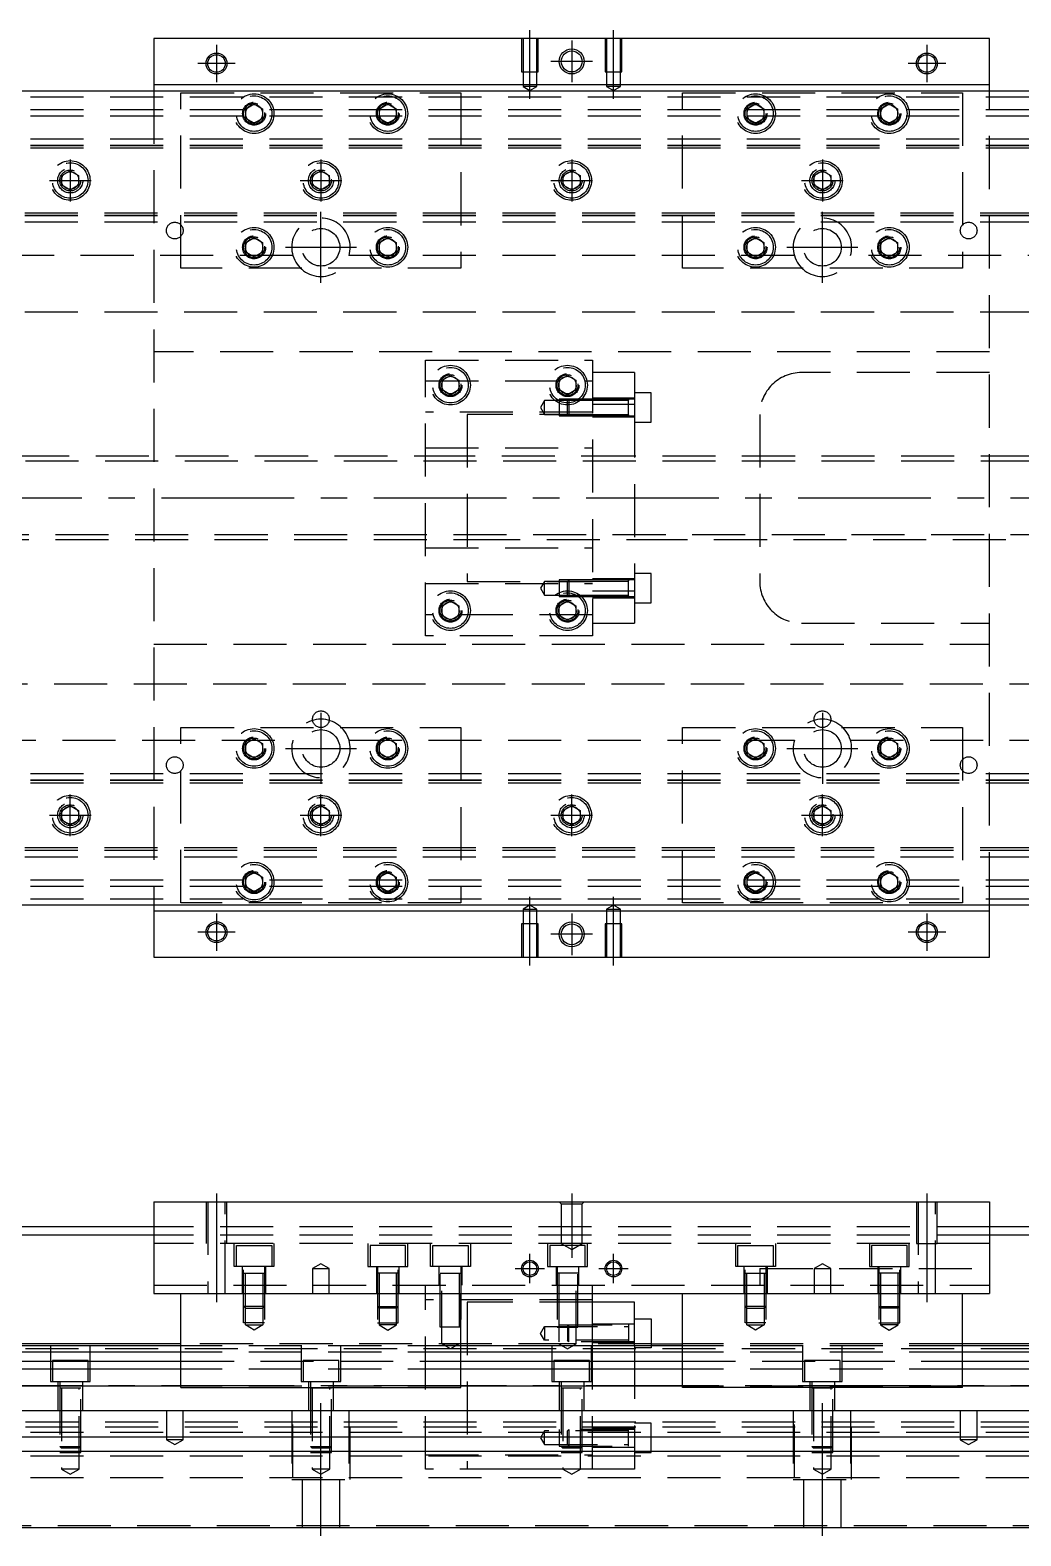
# Model space of a CAD drawing. Extents: x -36 to 861, y -312 to 84.
# Drawn here: x 186.5 to 423.6, y -276.2 to 84.3 of the extents above; entities that cross this region are included whole.
import ezdxf

# ---------------------------------------------------------------- set-up
doc = ezdxf.new("R2010")
doc.units = 0
doc.linetypes.add('CENTER', pattern=[50.8, 31.75, -6.35, 6.35, -6.35])
doc.linetypes.add('DASHED', pattern=[19.05, 12.7, -6.35])
doc.layers.get('0').update_dxf_attribs({"linetype": 'CONTINUOUS'})
doc.layers.add('CENTER', color=1, linetype='CENTER')

msp = doc.modelspace()

# ---------------------------------------------------------------- linework, layer by layer
at = {"color": 7, "linetype": 'CONTINUOUS'}
for p, q in [((416.09, 82.31), (216.09, 82.31)), ((216.09, 82.31), (216.09, 71.31)), ((416.09, 71.31), (416.09, 82.31)), ((-17.91, 69.81), (650.09, 69.81)), ((216.09, 71.31), (416.09, 71.31)), ((216.09, 71.31), (216.09, 69.81)), ((416.09, 69.81), (416.09, 71.31)), ((650.09, -125.19), (-17.91, -125.19)), ((216.09, -125.19), (216.09, -126.69)), ((416.09, -126.69), (416.09, -125.19)), ((416.09, -126.69), (216.09, -126.69)), ((216.09, -126.69), (216.09, -137.69)), ((416.09, -137.69), (416.09, -126.69)), ((216.09, -137.69), (416.09, -137.69)), ((216.09, -196.24), (216.09, -218.24)), ((216.09, -196.24), (416.09, -196.24)), ((416.09, -196.24), (416.09, -218.24)), ((216.09, -202.24), (-17.91, -202.24)), ((216.09, -204.24), (-9.91, -204.24)), ((650.09, -202.24), (416.09, -202.24)), ((642.09, -204.24), (416.09, -204.24)), ((216.09, -218.24), (416.09, -218.24)), ((222.59, -240.74), (222.59, -218.24)), ((289.59, -240.74), (289.59, -218.24)), ((321.09, -230.74), (321.09, -218.24)), ((342.59, -240.74), (342.59, -218.24)), ((409.59, -240.74), (409.59, -218.24)), ((331.09, -220.24), (321.09, -220.24)), ((321.09, -230.74), (321.09, -220.24)), ((331.09, -230.74), (331.09, -220.24)), ((331.09, -224.24), (335.09, -224.24)), ((335.09, -224.24), (335.09, -230.74)), ((222.59, -230.74), (-3.91, -230.74)), ((222.59, -230.24), (24.09, -230.24)), ((342.59, -230.74), (289.59, -230.74)), ((335.09, -230.24), (342.59, -230.24)), ((579.09, -230.24), (409.59, -230.24)), ((636.09, -230.74), (409.59, -230.74)), ((222.59, -232.28), (-3.91, -232.28)), ((342.59, -232.28), (289.59, -232.28)), ((636.09, -232.28), (409.59, -232.28)), ((-3.91, -234.4), (222.59, -234.4)), ((222.59, -236.31), (-3.91, -236.31)), ((289.59, -234.4), (342.59, -234.4)), ((342.59, -236.31), (289.59, -236.31)), ((409.59, -234.4), (636.09, -234.4)), ((636.09, -236.31), (409.59, -236.31)), ((222.59, -240.42), (-3.91, -240.42)), ((222.59, -240.74), (289.59, -240.74)), ((342.59, -240.42), (289.59, -240.42)), ((409.59, -240.74), (342.59, -240.74)), ((636.09, -240.42), (409.59, -240.42)), ((-3.91, -246.24), (636.09, -246.24)), ((-3.91, -252.54), (636.09, -252.54)), ((-3.91, -255.94), (636.09, -255.94)), ((-3.91, -274.24), (636.09, -274.24))]:
    msp.add_line(p, q, dxfattribs=at)
at = {"color": 3, "linetype": 'DASHED'}
for p, q in [((304.09, 82.31), (304.09, 74.31)), ((304.44, 82.31), (304.44, 74.31)), ((307.74, 74.31), (307.74, 82.31)), ((308.09, 74.31), (308.09, 82.31)), ((324.09, 82.31), (324.09, 74.31)), ((324.44, 82.31), (324.44, 74.31)), ((327.74, 74.31), (327.74, 82.31)), ((328.09, 74.31), (328.09, 82.31)), ((304.09, 74.31), (308.09, 74.31)), ((304.44, 74.31), (304.44, 70.81)), ((307.74, 70.81), (307.74, 74.31)), ((324.09, 74.31), (328.09, 74.31)), ((324.44, 74.31), (324.44, 70.81)), ((327.74, 70.81), (327.74, 74.31)), ((216.09, 69.81), (216.09, -125.19)), ((222.59, 69.31), (289.59, 69.31)), ((222.59, 27.31), (222.59, 69.31)), ((289.59, 69.31), (289.59, 27.31)), ((307.74, 70.81), (304.44, 70.81)), ((304.44, 70.81), (306.09, 69.86)), ((306.09, 69.86), (307.74, 70.81)), ((327.74, 70.81), (324.44, 70.81)), ((324.44, 70.81), (326.09, 69.86)), ((326.09, 69.86), (327.74, 70.81)), ((342.59, 69.31), (409.59, 69.31)), ((342.59, 27.31), (342.59, 69.31)), ((409.59, 69.31), (409.59, 27.31)), ((416.09, -125.19), (416.09, 69.81)), ((-3.91, 68.31), (636.09, 68.31)), ((-3.91, 65.31), (636.09, 65.31)), ((238.09, 65.46), (240.09, 66.62)), ((238.09, 63.16), (238.09, 65.46)), ((240.09, 66.62), (242.09, 65.46)), ((242.09, 65.46), (242.09, 63.16)), ((270.09, 65.46), (272.09, 66.62)), ((270.09, 63.16), (270.09, 65.46)), ((272.09, 66.62), (274.09, 65.46)), ((274.09, 65.46), (274.09, 63.16)), ((358.09, 65.46), (360.09, 66.62)), ((358.09, 63.16), (358.09, 65.46)), ((360.09, 66.62), (362.09, 65.46)), ((362.09, 65.46), (362.09, 63.16)), ((390.09, 65.46), (392.09, 66.62)), ((390.09, 63.16), (390.09, 65.46)), ((392.09, 66.62), (394.09, 65.46)), ((394.09, 65.46), (394.09, 63.16)), ((-3.91, 63.81), (636.09, 63.81)), ((240.09, 62), (238.09, 63.16)), ((242.09, 63.16), (240.09, 62)), ((242.57, 64.6), (242.59, 64.31)), ((272.09, 62), (270.09, 63.16)), ((274.09, 63.16), (272.09, 62)), ((274.57, 64.6), (274.59, 64.31)), ((357.59, 64.31), (357.6, 64.61)), ((360.09, 62), (358.09, 63.16)), ((362.09, 63.16), (360.09, 62)), ((389.59, 64.31), (389.6, 64.56)), ((392.09, 62), (390.09, 63.16)), ((394.09, 63.16), (392.09, 62)), ((-3.91, 58.31), (636.09, 58.31)), ((-3.91, 56.77), (636.09, 56.77)), ((-3.91, 56.71), (636.09, 56.71)), ((-3.91, 56.11), (636.09, 56.11)), ((194.09, 49.46), (196.09, 50.62)), ((196.09, 50.62), (198.09, 49.46)), ((254.09, 49.46), (256.09, 50.62)), ((256.09, 50.62), (258.09, 49.46)), ((314.09, 49.46), (316.09, 50.62)), ((316.09, 50.62), (318.09, 49.46)), ((374.09, 49.46), (376.09, 50.62)), ((376.09, 50.62), (378.09, 49.46)), ((193.59, 48.31), (193.62, 48.72)), ((194.09, 47.16), (194.09, 49.46)), ((196.09, 46), (194.09, 47.16)), ((198.09, 47.16), (196.09, 46)), ((198.09, 49.46), (198.09, 47.16)), ((254.09, 47.16), (254.09, 49.46)), ((256.09, 46), (254.09, 47.16)), ((258.09, 47.16), (256.09, 46)), ((258.09, 49.46), (258.09, 47.16)), ((258.57, 48.6), (258.59, 48.31)), ((313.59, 48.31), (313.62, 48.72)), ((314.09, 47.16), (314.09, 49.46)), ((316.09, 46), (314.09, 47.16)), ((318.09, 47.16), (316.09, 46)), ((318.09, 49.46), (318.09, 47.16)), ((373.59, 48.31), (373.62, 48.72)), ((374.09, 47.16), (374.09, 49.46)), ((376.09, 46), (374.09, 47.16)), ((378.09, 47.16), (376.09, 46)), ((378.09, 49.46), (378.09, 47.16)), ((636.09, 40.51), (-3.91, 40.51)), ((636.09, 39.91), (-3.91, 39.91)), ((636.09, 39.85), (-3.91, 39.85)), ((636.09, 38.31), (-3.91, 38.31)), ((238.09, 33.46), (240.09, 34.62)), ((238.09, 31.16), (238.09, 33.46)), ((240.09, 34.62), (242.09, 33.46)), ((242.09, 33.46), (242.09, 31.16)), ((242.57, 32.6), (242.59, 32.31)), ((270.09, 33.46), (272.09, 34.62)), ((270.09, 31.16), (270.09, 33.46)), ((272.09, 34.62), (274.09, 33.46)), ((274.09, 33.46), (274.09, 31.16)), ((274.57, 32.6), (274.59, 32.31)), ((358.09, 33.46), (360.09, 34.62)), ((358.09, 31.16), (358.09, 33.46)), ((360.09, 34.62), (362.09, 33.46)), ((362.09, 33.46), (362.09, 31.16)), ((362.57, 32.6), (362.59, 32.31)), ((389.59, 32.31), (389.6, 32.56)), ((390.09, 33.46), (392.09, 34.62)), ((390.09, 31.16), (390.09, 33.46)), ((392.09, 34.62), (394.09, 33.46)), ((394.09, 33.46), (394.09, 31.16)), ((249.38, 30.31), (22.79, 30.31)), ((240.09, 30), (238.09, 31.16)), ((242.09, 31.16), (240.09, 30)), ((369.38, 30.31), (262.79, 30.31)), ((272.09, 30), (270.09, 31.16)), ((274.09, 31.16), (272.09, 30)), ((360.09, 30), (358.09, 31.16)), ((362.09, 31.16), (360.09, 30)), ((609.38, 30.31), (382.79, 30.31)), ((392.09, 30), (390.09, 31.16)), ((394.09, 31.16), (392.09, 30)), ((289.59, 27.31), (222.59, 27.31)), ((409.59, 27.31), (342.59, 27.31)), ((636.09, 16.81), (1.73, 16.81)), ((416.09, 7.31), (216.09, 7.31)), ((281.09, 5.31), (321.09, 5.31)), ((281.09, -60.69), (281.09, 5.31)), ((321.09, 5.31), (321.09, -60.69)), ((281.09, 0.31), (321.09, 0.31)), ((285.09, 0.46), (287.09, 1.62)), ((285.09, -1.84), (285.09, 0.46)), ((287.09, 1.62), (289.09, 0.46)), ((289.09, 0.46), (289.09, -1.84)), ((313.09, 0.46), (315.09, 1.62)), ((313.09, -1.84), (313.09, 0.46)), ((315.09, 1.62), (317.09, 0.46)), ((317.09, 0.46), (317.09, -1.84)), ((331.09, 2.31), (321.09, 2.31)), ((331.09, 2.31), (331.09, -5.33)), ((416.09, 2.31), (371.09, 2.31)), ((287.09, -3), (285.09, -1.84)), ((289.09, -1.84), (287.09, -3)), ((289.57, -0.4), (289.59, -0.69)), ((315.09, -3), (313.09, -1.84)), ((317.09, -1.84), (315.09, -3)), ((317.57, -0.4), (317.59, -0.69)), ((335.09, -2.54), (331.09, -2.54)), ((335.09, -9.54), (335.09, -2.54)), ((321.09, -7.19), (281.09, -7.19)), ((309.59, -4.39), (308.63, -6.04)), ((308.63, -6.04), (309.59, -7.69)), ((309.59, -7.69), (309.59, -4.39)), ((313.09, -4.39), (309.59, -4.39)), ((313.09, -4.04), (313.09, -8.04)), ((315.44, -4.04), (313.09, -4.04)), ((315.09, -4.39), (313.09, -4.39)), ((315.44, -4.04), (315.09, -4.39)), ((315.09, -7.69), (315.09, -4.39)), ((321.09, -4.39), (315.09, -4.39)), ((321.09, -4.39), (315.09, -4.39)), ((315.44, -4.04), (315.44, -8.04)), ((321.09, -4.04), (315.44, -4.04)), ((321.09, -4.04), (315.44, -4.04)), ((331.09, -3.79), (321.09, -3.79)), ((329.69, -4.04), (321.09, -4.04)), ((329.69, -4.39), (321.09, -4.39)), ((331.09, -5.33), (321.09, -5.33)), ((331.09, -4.04), (329.68, -4.04)), ((329.69, -8.04), (329.69, -4.04)), ((329.69, -4.39), (329.69, -4.04)), ((329.69, -4.26), (329.69, -4.04)), ((329.69, -4.04), (329.69, -4.26)), ((331.09, -5.33), (331.09, -50.05)), ((291.09, -7.69), (291.09, -47.69)), ((321.09, -7.69), (291.09, -7.69)), ((309.59, -7.69), (313.09, -7.69)), ((313.09, -7.69), (315.09, -7.69)), ((313.09, -8.04), (315.44, -8.04)), ((315.09, -7.69), (321.09, -7.69)), ((315.09, -7.69), (315.44, -8.04)), ((315.09, -7.69), (321.09, -7.69)), ((315.44, -8.04), (321.09, -8.04)), ((315.44, -8.04), (321.09, -8.04)), ((321.09, -7.69), (329.69, -7.69)), ((321.09, -8.04), (329.69, -8.04)), ((321.09, -8.29), (331.09, -8.29)), ((329.68, -8.04), (331.09, -8.04)), ((329.69, -8.04), (329.69, -7.69)), ((329.69, -8.04), (329.69, -7.82)), ((329.69, -7.82), (329.69, -8.04)), ((331.09, -9.54), (335.09, -9.54)), ((361.09, -7.69), (361.09, -47.69)), ((291.09, -17.69), (21.09, -17.69)), ((281.09, -15.69), (321.09, -15.69)), ((331.09, -17.69), (291.09, -17.69)), ((331.09, -17.69), (291.09, -17.69)), ((331.09, -17.69), (291.09, -17.69)), ((579.09, -17.69), (331.09, -17.69)), ((579.09, -18.94), (21.09, -18.94)), ((21.09, -36.44), (579.09, -36.44)), ((21.09, -37.69), (291.09, -37.69)), ((291.09, -37.69), (331.09, -37.69)), ((291.09, -37.69), (331.09, -37.69)), ((291.09, -37.69), (331.09, -37.69)), ((331.09, -37.69), (579.09, -37.69)), ((281.09, -39.69), (321.09, -39.69)), ((335.09, -45.84), (331.09, -45.84)), ((335.09, -52.84), (335.09, -45.84)), ((281.09, -48.19), (321.09, -48.19)), ((291.09, -47.69), (321.09, -47.69)), ((309.59, -47.69), (308.63, -49.34)), ((308.63, -49.34), (309.59, -50.99)), ((309.59, -50.99), (309.59, -47.69)), ((313.09, -47.69), (309.59, -47.69)), ((313.09, -47.34), (313.09, -51.34)), ((315.44, -47.34), (313.09, -47.34)), ((315.09, -47.69), (313.09, -47.69)), ((315.44, -47.34), (315.09, -47.69)), ((315.09, -50.99), (315.09, -47.69)), ((321.09, -47.69), (315.09, -47.69)), ((321.09, -47.69), (315.09, -47.69)), ((315.44, -47.34), (315.44, -51.34)), ((321.09, -47.34), (315.44, -47.34)), ((321.09, -47.34), (315.44, -47.34)), ((331.09, -47.09), (321.09, -47.09)), ((329.69, -47.34), (321.09, -47.34)), ((329.69, -47.69), (321.09, -47.69)), ((331.09, -50.05), (321.09, -50.05)), ((331.09, -47.34), (329.68, -47.34)), ((329.69, -51.34), (329.69, -47.34)), ((329.69, -47.69), (329.69, -47.34)), ((329.69, -47.56), (329.69, -47.34)), ((329.69, -47.34), (329.69, -47.56)), ((331.09, -50.05), (331.09, -57.69)), ((285.09, -53.54), (287.09, -52.38)), ((285.09, -55.84), (285.09, -53.54)), ((287.09, -52.38), (289.09, -53.54)), ((289.09, -53.54), (289.09, -55.84)), ((309.59, -50.99), (313.09, -50.99)), ((313.09, -50.99), (315.09, -50.99)), ((313.09, -51.34), (315.44, -51.34)), ((313.09, -53.54), (315.09, -52.38)), ((313.09, -55.84), (313.09, -53.54)), ((315.09, -50.99), (321.09, -50.99)), ((315.09, -50.99), (315.44, -51.34)), ((315.09, -50.99), (321.09, -50.99)), ((315.09, -52.38), (317.09, -53.54)), ((315.44, -51.34), (321.09, -51.34)), ((315.44, -51.34), (321.09, -51.34)), ((317.09, -53.54), (317.09, -55.84)), ((321.09, -50.99), (329.69, -50.99)), ((321.09, -51.34), (329.69, -51.34)), ((321.09, -51.59), (331.09, -51.59)), ((329.68, -51.34), (331.09, -51.34)), ((329.69, -51.34), (329.69, -50.99)), ((329.69, -51.34), (329.69, -51.12)), ((329.69, -51.12), (329.69, -51.34)), ((331.09, -52.84), (335.09, -52.84)), ((321.09, -55.69), (281.09, -55.69)), ((284.59, -54.69), (284.6, -54.39)), ((287.09, -57), (285.09, -55.84)), ((289.09, -55.84), (287.09, -57)), ((315.09, -57), (313.09, -55.84)), ((317.09, -55.84), (315.09, -57)), ((317.57, -54.4), (317.59, -54.69)), ((321.09, -60.69), (281.09, -60.69)), ((321.09, -57.69), (331.09, -57.69)), ((371.09, -57.69), (416.09, -57.69)), ((216.09, -62.69), (416.09, -62.69)), ((1.73, -72.19), (636.09, -72.19)), ((222.59, -82.69), (289.59, -82.69)), ((222.59, -124.69), (222.59, -82.69)), ((289.59, -82.69), (289.59, -124.69)), ((342.59, -124.69), (342.59, -82.69)), ((342.59, -82.69), (409.59, -82.69)), ((409.59, -82.69), (409.59, -124.69)), ((22.79, -85.69), (249.38, -85.69)), ((238.09, -86.54), (240.09, -85.38)), ((240.09, -85.38), (242.09, -86.54)), ((262.79, -85.69), (369.38, -85.69)), ((270.09, -86.54), (272.09, -85.38)), ((272.09, -85.38), (274.09, -86.54)), ((358.09, -86.54), (360.09, -85.38)), ((360.09, -85.38), (362.09, -86.54)), ((382.79, -85.69), (609.38, -85.69)), ((390.09, -86.54), (392.09, -85.38)), ((392.09, -85.38), (394.09, -86.54)), ((237.59, -87.69), (237.6, -87.44)), ((238.09, -88.84), (238.09, -86.54)), ((240.09, -90), (238.09, -88.84)), ((242.09, -88.84), (240.09, -90)), ((242.09, -86.54), (242.09, -88.84)), ((270.09, -88.84), (270.09, -86.54)), ((272.09, -90), (270.09, -88.84)), ((274.09, -88.84), (272.09, -90)), ((274.09, -86.54), (274.09, -88.84)), ((274.57, -87.4), (274.59, -87.69)), ((358.09, -88.84), (358.09, -86.54)), ((360.09, -90), (358.09, -88.84)), ((362.09, -88.84), (360.09, -90)), ((362.09, -86.54), (362.09, -88.84)), ((362.57, -87.4), (362.59, -87.69)), ((390.09, -88.84), (390.09, -86.54)), ((392.09, -90), (390.09, -88.84)), ((394.09, -88.84), (392.09, -90)), ((394.09, -86.54), (394.09, -88.84)), ((394.57, -87.4), (394.59, -87.69)), ((-3.91, -93.69), (636.09, -93.69)), ((-3.91, -95.23), (636.09, -95.23)), ((-3.91, -95.29), (636.09, -95.29)), ((-3.91, -95.89), (636.09, -95.89)), ((193.59, -103.69), (193.62, -103.28)), ((194.09, -102.54), (196.09, -101.38)), ((194.09, -104.84), (194.09, -102.54)), ((196.09, -101.38), (198.09, -102.54)), ((198.09, -102.54), (198.09, -104.84)), ((253.59, -103.69), (253.62, -103.28)), ((254.09, -102.54), (256.09, -101.38)), ((254.09, -104.84), (254.09, -102.54)), ((256.09, -101.38), (258.09, -102.54)), ((258.09, -102.54), (258.09, -104.84)), ((313.59, -103.69), (313.62, -103.28)), ((314.09, -102.54), (316.09, -101.38)), ((314.09, -104.84), (314.09, -102.54)), ((316.09, -101.38), (318.09, -102.54)), ((318.09, -102.54), (318.09, -104.84)), ((374.09, -102.54), (376.09, -101.38)), ((374.09, -104.84), (374.09, -102.54)), ((376.09, -101.38), (378.09, -102.54)), ((378.09, -102.54), (378.09, -104.84)), ((378.57, -103.4), (378.59, -103.69)), ((196.09, -106), (194.09, -104.84)), ((198.09, -104.84), (196.09, -106)), ((256.09, -106), (254.09, -104.84)), ((258.09, -104.84), (256.09, -106)), ((316.09, -106), (314.09, -104.84)), ((318.09, -104.84), (316.09, -106)), ((376.09, -106), (374.09, -104.84)), ((378.09, -104.84), (376.09, -106)), ((636.09, -111.49), (-3.91, -111.49)), ((636.09, -112.09), (-3.91, -112.09)), ((636.09, -112.15), (-3.91, -112.15)), ((636.09, -113.69), (-3.91, -113.69)), ((238.09, -118.54), (240.09, -117.38)), ((238.09, -120.84), (238.09, -118.54)), ((240.09, -117.38), (242.09, -118.54)), ((242.09, -118.54), (242.09, -120.84)), ((270.09, -118.54), (272.09, -117.38)), ((270.09, -120.84), (270.09, -118.54)), ((272.09, -117.38), (274.09, -118.54)), ((274.09, -118.54), (274.09, -120.84)), ((358.09, -118.54), (360.09, -117.38)), ((358.09, -120.84), (358.09, -118.54)), ((360.09, -117.38), (362.09, -118.54)), ((362.09, -118.54), (362.09, -120.84)), ((390.09, -118.54), (392.09, -117.38)), ((390.09, -120.84), (390.09, -118.54)), ((392.09, -117.38), (394.09, -118.54)), ((394.09, -118.54), (394.09, -120.84)), ((-3.91, -119.19), (636.09, -119.19)), ((-3.91, -120.69), (636.09, -120.69)), ((237.59, -119.69), (237.6, -119.44)), ((240.09, -122), (238.09, -120.84)), ((242.09, -120.84), (240.09, -122)), ((272.09, -122), (270.09, -120.84)), ((274.09, -120.84), (272.09, -122)), ((274.57, -119.4), (274.59, -119.69)), ((360.09, -122), (358.09, -120.84)), ((362.09, -120.84), (360.09, -122)), ((362.57, -119.4), (362.59, -119.69)), ((392.09, -122), (390.09, -120.84)), ((394.09, -120.84), (392.09, -122)), ((394.57, -119.4), (394.59, -119.69)), ((-3.91, -123.69), (636.09, -123.69)), ((289.59, -124.69), (222.59, -124.69)), ((306.09, -125.24), (304.44, -126.19)), ((304.44, -126.19), (307.74, -126.19)), ((304.44, -126.19), (304.44, -129.69)), ((307.74, -126.19), (306.09, -125.24)), ((307.74, -129.69), (307.74, -126.19)), ((326.09, -125.24), (324.44, -126.19)), ((324.44, -126.19), (327.74, -126.19)), ((324.44, -126.19), (324.44, -129.69)), ((327.74, -126.19), (326.09, -125.24)), ((327.74, -129.69), (327.74, -126.19)), ((409.59, -124.69), (342.59, -124.69)), ((308.09, -129.69), (304.09, -129.69)), ((304.09, -129.69), (304.09, -137.69)), ((304.44, -129.69), (304.44, -137.69)), ((307.74, -137.69), (307.74, -129.69)), ((308.09, -137.69), (308.09, -129.69)), ((328.09, -129.69), (324.09, -129.69)), ((324.09, -129.69), (324.09, -137.69)), ((324.44, -129.69), (324.44, -137.69)), ((327.74, -137.69), (327.74, -129.69)), ((328.09, -137.69), (328.09, -129.69)), ((228.59, -196.24), (228.59, -206.24)), ((228.99, -196.24), (228.99, -218.24)), ((233.19, -218.24), (233.19, -196.24)), ((233.59, -206.24), (233.59, -196.24)), ((313.59, -196.74), (313.09, -196.24)), ((313.59, -196.74), (313.59, -206.24)), ((313.59, -196.74), (318.59, -196.74)), ((319.09, -196.24), (318.59, -196.74)), ((318.59, -206.24), (318.59, -196.74)), ((398.59, -196.24), (398.59, -206.24)), ((398.99, -196.24), (398.99, -218.24)), ((403.19, -218.24), (403.19, -196.24)), ((403.59, -206.24), (403.59, -196.24)), ((416.09, -202.24), (216.09, -202.24)), ((416.09, -204.24), (216.09, -204.24)), ((416.09, -206.24), (216.09, -206.24)), ((235.34, -211.74), (235.34, -206.24)), ((235.84, -206.74), (244.34, -206.74)), ((235.84, -211.74), (235.84, -206.74)), ((244.34, -206.74), (244.34, -211.74)), ((244.84, -206.24), (244.84, -211.74)), ((267.34, -206.24), (267.34, -211.74)), ((276.34, -206.74), (267.84, -206.74)), ((267.84, -206.74), (267.84, -211.74)), ((276.34, -211.74), (276.34, -206.74)), ((276.84, -211.74), (276.84, -206.24)), ((282.34, -211.74), (282.34, -206.24)), ((282.84, -206.74), (291.34, -206.74)), ((282.84, -211.74), (282.84, -206.74)), ((291.34, -206.74), (291.34, -211.74)), ((291.84, -206.24), (291.84, -211.74)), ((310.34, -206.24), (310.34, -211.74)), ((319.34, -206.74), (310.84, -206.74)), ((310.84, -206.74), (310.84, -211.74)), ((318.59, -206.24), (313.59, -206.24)), ((313.59, -206.24), (316.09, -207.68)), ((316.09, -207.68), (318.59, -206.24)), ((319.34, -211.74), (319.34, -206.74)), ((319.84, -211.74), (319.84, -206.24)), ((355.34, -211.74), (355.34, -206.24)), ((355.84, -206.74), (364.34, -206.74)), ((355.84, -211.74), (355.84, -206.74)), ((364.34, -206.74), (364.34, -211.74)), ((364.84, -206.24), (364.84, -211.74)), ((387.34, -206.24), (387.34, -211.74)), ((396.34, -206.74), (387.84, -206.74)), ((387.84, -206.74), (387.84, -211.74)), ((396.34, -211.74), (396.34, -206.74)), ((396.84, -211.74), (396.84, -206.24)), ((398.59, -206.24), (403.59, -206.24)), ((244.84, -211.74), (235.34, -211.74)), ((237.34, -218.24), (237.34, -211.74)), ((237.59, -225.24), (237.59, -211.74)), ((242.59, -211.74), (242.59, -225.24)), ((242.84, -211.74), (242.84, -218.24)), ((256.09, -211.09), (254.09, -212.24)), ((254.09, -212.24), (256.09, -212.24)), ((254.09, -212.24), (254.09, -218.24)), ((258.09, -212.24), (256.09, -211.09)), ((256.09, -212.24), (258.09, -212.24)), ((258.09, -218.24), (258.09, -212.24)), ((267.34, -211.74), (276.84, -211.74)), ((269.34, -211.74), (269.34, -218.24)), ((269.59, -211.74), (269.59, -225.24)), ((274.59, -225.24), (274.59, -211.74)), ((274.84, -218.24), (274.84, -211.74)), ((291.84, -211.74), (282.34, -211.74)), ((284.34, -216.24), (284.34, -211.74)), ((284.59, -226.24), (284.59, -211.74)), ((289.59, -211.74), (289.59, -226.24)), ((289.84, -211.74), (289.84, -216.24)), ((310.34, -211.74), (319.84, -211.74)), ((312.34, -211.74), (312.34, -216.24)), ((312.59, -211.74), (312.59, -226.24)), ((317.59, -226.24), (317.59, -211.74)), ((317.84, -216.24), (317.84, -211.74)), ((364.84, -211.74), (355.34, -211.74)), ((357.34, -218.24), (357.34, -211.74)), ((357.59, -225.24), (357.59, -211.74)), ((361.09, -212.24), (416.09, -212.24)), ((361.09, -212.24), (361.09, -216.24)), ((362.59, -211.74), (362.59, -225.24)), ((362.84, -211.74), (362.84, -218.24)), ((376.09, -211.09), (374.09, -212.24)), ((374.09, -212.24), (376.09, -212.24)), ((374.09, -212.24), (374.09, -218.24)), ((378.09, -212.24), (376.09, -211.09)), ((376.09, -212.24), (378.09, -212.24)), ((378.09, -218.24), (378.09, -212.24)), ((387.34, -211.74), (396.84, -211.74)), ((389.34, -211.74), (389.34, -218.24)), ((389.59, -211.74), (389.59, -225.24)), ((394.59, -225.24), (394.59, -211.74)), ((394.84, -218.24), (394.84, -211.74)), ((216.09, -216.24), (416.09, -216.24)), ((237.59, -213.34), (242.59, -213.34)), ((237.99, -225.74), (237.99, -213.34)), ((242.19, -213.34), (242.19, -225.74)), ((274.59, -213.34), (269.59, -213.34)), ((269.99, -213.34), (269.99, -225.74)), ((274.19, -225.74), (274.19, -213.34)), ((281.09, -218.24), (281.09, -216.24)), ((284.59, -213.34), (289.59, -213.34)), ((284.99, -230.24), (284.99, -213.34)), ((289.19, -213.34), (289.19, -230.24)), ((317.59, -213.34), (312.59, -213.34)), ((312.99, -213.34), (312.99, -230.24)), ((317.19, -230.24), (317.19, -213.34)), ((321.09, -218.24), (321.09, -216.24)), ((357.59, -213.34), (362.59, -213.34)), ((357.99, -225.74), (357.99, -213.34)), ((362.19, -213.34), (362.19, -225.74)), ((394.59, -213.34), (389.59, -213.34)), ((389.99, -213.34), (389.99, -225.74)), ((394.19, -225.74), (394.19, -213.34)), ((281.09, -260.24), (281.09, -218.24)), ((321.09, -219.74), (281.09, -219.74)), ((242.59, -221.34), (237.59, -221.34)), ((237.99, -221.74), (237.59, -221.34)), ((237.99, -221.74), (242.19, -221.74)), ((242.59, -221.34), (242.19, -221.74)), ((269.59, -221.34), (274.59, -221.34)), ((269.59, -221.34), (269.99, -221.74)), ((274.19, -221.74), (269.99, -221.74)), ((274.19, -221.74), (274.59, -221.34)), ((291.09, -220.24), (291.09, -260.24)), ((321.09, -220.24), (291.09, -220.24)), ((362.59, -221.34), (357.59, -221.34)), ((357.99, -221.74), (357.59, -221.34)), ((357.99, -221.74), (362.19, -221.74)), ((362.59, -221.34), (362.19, -221.74)), ((389.59, -221.34), (394.59, -221.34)), ((389.59, -221.34), (389.99, -221.74)), ((394.19, -221.74), (389.99, -221.74)), ((394.19, -221.74), (394.59, -221.34)), ((242.59, -225.24), (237.59, -225.24)), ((237.99, -225.74), (242.19, -225.74)), ((240.09, -226.95), (237.99, -225.74)), ((242.19, -225.74), (240.09, -226.95)), ((269.59, -225.24), (274.59, -225.24)), ((274.19, -225.74), (269.99, -225.74)), ((269.99, -225.74), (272.09, -226.95)), ((272.09, -226.95), (274.19, -225.74)), ((289.59, -226.24), (284.59, -226.24)), ((308.63, -227.74), (309.59, -226.09)), ((309.59, -226.09), (309.59, -229.39)), ((309.59, -226.09), (329.69, -226.09)), ((312.59, -226.24), (317.59, -226.24)), ((313.09, -227.94), (313.09, -225.74)), ((313.09, -225.74), (331.09, -225.74)), ((315.09, -226.09), (315.44, -225.74)), ((315.09, -226.09), (315.09, -227.94)), ((315.44, -227.94), (315.44, -225.74)), ((321.09, -225.49), (331.09, -225.49)), ((329.69, -225.74), (329.69, -229.74)), ((362.59, -225.24), (357.59, -225.24)), ((357.99, -225.74), (362.19, -225.74)), ((360.09, -226.95), (357.99, -225.74)), ((362.19, -225.74), (360.09, -226.95)), ((389.59, -225.24), (394.59, -225.24)), ((394.19, -225.74), (389.99, -225.74)), ((389.99, -225.74), (392.09, -226.95)), ((392.09, -226.95), (394.19, -225.74)), ((191.34, -230.74), (191.34, -239.24)), ((200.84, -239.24), (200.84, -230.74)), ((335.09, -230.24), (222.59, -230.24)), ((289.59, -230.74), (222.59, -230.74)), ((251.34, -230.74), (251.34, -239.24)), ((260.84, -239.24), (260.84, -230.74)), ((284.99, -230.24), (289.19, -230.24)), ((287.09, -231.45), (284.99, -230.24)), ((289.19, -230.24), (287.09, -231.45)), ((309.59, -229.39), (308.63, -227.74)), ((329.69, -229.39), (309.59, -229.39)), ((311.34, -230.74), (311.34, -239.24)), ((317.19, -230.24), (312.99, -230.24)), ((312.99, -230.24), (315.09, -231.45)), ((313.09, -229.74), (313.09, -227.94)), ((331.09, -229.74), (313.09, -229.74)), ((315.09, -227.94), (315.09, -229.39)), ((315.44, -229.74), (315.09, -229.39)), ((315.09, -231.45), (317.19, -230.24)), ((315.44, -229.74), (315.44, -227.94)), ((320.84, -239.24), (320.84, -230.74)), ((331.09, -229.99), (321.09, -229.99)), ((321.09, -260.24), (321.09, -230.74)), ((321.09, -260.24), (321.09, -230.74)), ((331.09, -230.74), (331.09, -260.24)), ((335.09, -230.74), (335.09, -231.24)), ((409.59, -230.24), (342.59, -230.24)), ((409.59, -230.74), (342.59, -230.74)), ((371.34, -230.74), (371.34, -239.24)), ((380.84, -239.24), (380.84, -230.74)), ((579.09, -231.49), (21.09, -231.49)), ((200.34, -234.24), (191.84, -234.24)), ((191.84, -234.24), (191.84, -239.24)), ((200.34, -239.24), (200.34, -234.24)), ((289.59, -232.28), (222.59, -232.28)), ((260.34, -234.24), (251.84, -234.24)), ((251.84, -234.24), (251.84, -239.24)), ((260.34, -239.24), (260.34, -234.24)), ((320.34, -234.24), (311.84, -234.24)), ((311.84, -234.24), (311.84, -239.24)), ((320.34, -239.24), (320.34, -234.24)), ((335.09, -231.24), (331.09, -231.24)), ((409.59, -232.28), (342.59, -232.28)), ((380.34, -234.24), (371.84, -234.24)), ((371.84, -234.24), (371.84, -239.24)), ((380.34, -239.24), (380.34, -234.24)), ((222.59, -234.4), (289.59, -234.4)), ((289.59, -236.31), (222.59, -236.31)), ((342.59, -234.4), (409.59, -234.4)), ((409.59, -236.31), (342.59, -236.31)), ((191.34, -239.24), (200.84, -239.24)), ((193.09, -239.24), (193.09, -246.24)), ((193.59, -239.24), (193.59, -256.24)), ((198.59, -240.84), (193.59, -240.84)), ((193.99, -240.84), (193.99, -260.24)), ((198.19, -260.24), (198.19, -240.84)), ((198.59, -256.24), (198.59, -239.24)), ((199.09, -246.24), (199.09, -239.24)), ((289.59, -240.42), (222.59, -240.42)), ((251.34, -239.24), (260.84, -239.24)), ((253.09, -239.24), (253.09, -246.24)), ((253.59, -239.24), (253.59, -256.24)), ((258.59, -240.84), (253.59, -240.84)), ((253.99, -240.84), (253.99, -260.24)), ((258.19, -260.24), (258.19, -240.84)), ((258.59, -256.24), (258.59, -239.24)), ((259.09, -246.24), (259.09, -239.24)), ((311.34, -239.24), (320.84, -239.24)), ((313.09, -239.24), (313.09, -246.24)), ((313.59, -239.24), (313.59, -256.24)), ((318.59, -240.84), (313.59, -240.84)), ((313.99, -240.84), (313.99, -260.24)), ((318.19, -260.24), (318.19, -240.84)), ((318.59, -256.24), (318.59, -239.24)), ((319.09, -246.24), (319.09, -239.24)), ((409.59, -240.42), (342.59, -240.42)), ((371.34, -239.24), (380.84, -239.24)), ((373.09, -239.24), (373.09, -246.24)), ((373.59, -239.24), (373.59, -256.24)), ((378.59, -240.84), (373.59, -240.84)), ((373.99, -240.84), (373.99, -260.24)), ((378.19, -260.24), (378.19, -240.84)), ((378.59, -256.24), (378.59, -239.24)), ((379.09, -246.24), (379.09, -239.24)), ((219.09, -246.24), (219.09, -253.24)), ((223.09, -253.24), (223.09, -246.24)), ((249.09, -246.24), (249.09, -262.74)), ((249.38, -262.24), (249.38, -246.24)), ((262.79, -246.24), (262.79, -262.24)), ((263.09, -262.74), (263.09, -246.24)), ((369.09, -246.24), (369.09, -262.74)), ((369.38, -262.24), (369.38, -246.24)), ((382.79, -246.24), (382.79, -262.24)), ((383.09, -262.74), (383.09, -246.24)), ((409.09, -246.24), (409.09, -253.24)), ((413.09, -253.24), (413.09, -246.24)), ((-3.91, -251.39), (636.09, -251.39)), ((579.09, -248.99), (21.09, -248.99)), ((579.09, -250.24), (21.09, -250.24)), ((309.59, -251.09), (308.63, -252.74)), ((309.59, -254.39), (309.59, -251.09)), ((329.69, -251.09), (309.59, -251.09)), ((313.09, -250.74), (313.09, -252.54)), ((331.09, -250.74), (313.09, -250.74)), ((315.44, -250.74), (315.09, -251.09)), ((315.09, -252.54), (315.09, -251.09)), ((315.44, -250.74), (315.44, -252.54)), ((331.09, -250.49), (321.09, -250.49)), ((329.69, -254.74), (329.69, -250.74)), ((335.09, -249.24), (331.09, -249.24)), ((335.09, -252.54), (335.09, -249.24)), ((193.59, -254.84), (198.59, -254.84)), ((193.59, -254.84), (193.99, -255.24)), ((198.19, -255.24), (193.99, -255.24)), ((198.19, -255.24), (198.59, -254.84)), ((223.09, -253.24), (219.09, -253.24)), ((219.09, -253.24), (221.09, -254.39)), ((221.09, -254.39), (223.09, -253.24)), ((253.59, -254.84), (258.59, -254.84)), ((253.59, -254.84), (253.99, -255.24)), ((258.19, -255.24), (253.99, -255.24)), ((258.19, -255.24), (258.59, -254.84)), ((308.63, -252.74), (309.59, -254.39)), ((309.59, -254.39), (329.69, -254.39)), ((313.09, -252.54), (313.09, -254.74)), ((313.09, -254.74), (331.09, -254.74)), ((313.59, -254.84), (318.59, -254.84)), ((313.59, -254.84), (313.99, -255.24)), ((318.19, -255.24), (313.99, -255.24)), ((315.09, -254.39), (315.09, -252.54)), ((315.09, -254.39), (315.44, -254.74)), ((315.44, -252.54), (315.44, -254.74)), ((318.19, -255.24), (318.59, -254.84)), ((321.09, -254.99), (331.09, -254.99)), ((335.09, -255.94), (335.09, -252.54)), ((335.09, -256.24), (335.09, -255.94)), ((373.59, -254.84), (378.59, -254.84)), ((373.59, -254.84), (373.99, -255.24)), ((378.19, -255.24), (373.99, -255.24)), ((378.19, -255.24), (378.59, -254.84)), ((413.09, -253.24), (409.09, -253.24)), ((409.09, -253.24), (411.09, -254.39)), ((411.09, -254.39), (413.09, -253.24)), ((-3.91, -257.09), (636.09, -257.09)), ((193.59, -256.24), (198.59, -256.24)), ((253.59, -256.24), (258.59, -256.24)), ((281.09, -256.86), (321.09, -256.86)), ((313.59, -256.24), (318.59, -256.24)), ((331.09, -256.24), (335.09, -256.24)), ((373.59, -256.24), (378.59, -256.24)), ((-3.91, -262.24), (636.09, -262.24)), ((198.19, -260.24), (193.99, -260.24)), ((193.99, -260.24), (196.09, -261.45)), ((196.09, -261.45), (198.19, -260.24)), ((249.09, -262.74), (263.09, -262.74)), ((251.59, -262.74), (251.59, -274.24)), ((258.19, -260.24), (253.99, -260.24)), ((253.99, -260.24), (256.09, -261.45)), ((256.09, -261.45), (258.19, -260.24)), ((260.59, -274.24), (260.59, -262.74)), ((321.09, -260.24), (281.09, -260.24)), ((331.09, -260.24), (291.09, -260.24)), ((318.19, -260.24), (313.99, -260.24)), ((313.99, -260.24), (316.09, -261.45)), ((316.09, -261.45), (318.19, -260.24)), ((369.09, -262.74), (383.09, -262.74)), ((371.59, -262.74), (371.59, -274.24)), ((378.19, -260.24), (373.99, -260.24)), ((373.99, -260.24), (376.09, -261.45)), ((376.09, -261.45), (378.19, -260.24)), ((380.59, -274.24), (380.59, -262.74)), ((2.59, -273.74), (636.09, -273.74))]:
    msp.add_line(p, q, dxfattribs=at)
at = {"color": 7, "linetype": 'CONTINUOUS'}
for centre, radius in [((316.09, 76.81), 3), ((231.09, 76.31), 2.1), ((316.09, 76.81), 2.5), ((401.09, 76.31), 2.1), ((231.09, -131.69), 2.1), ((316.09, -132.19), 3), ((316.09, -132.19), 2.5), ((401.09, -131.69), 2.1), ((306.09, -212.24), 1.65), ((326.09, -212.24), 1.65)]:
    msp.add_circle(centre, radius, dxfattribs=at)
at = {"color": 3, "linetype": 'CONTINUOUS'}
for centre, radius in [((231.09, 76.31), 2.5), ((401.09, 76.31), 2.5), ((231.09, -131.69), 2.5), ((401.09, -131.69), 2.5), ((306.09, -212.24), 2), ((326.09, -212.24), 2)]:
    msp.add_circle(centre, radius, dxfattribs=at)
at = {"color": 3, "linetype": 'DASHED'}
for centre, radius in [((240.09, 64.31), 4.75), ((240.09, 64.31), 4.25), ((272.09, 64.31), 4.75), ((272.09, 64.31), 4.25), ((360.09, 64.31), 4.75), ((360.09, 64.31), 4.25), ((392.09, 64.31), 4.75), ((392.09, 64.31), 4.25), ((240.09, 64.31), 2.75), ((240.09, 64.31), 2.5), ((272.09, 64.31), 2.75), ((272.09, 64.31), 2.5), ((360.09, 64.31), 2.75), ((360.09, 64.31), 2.5), ((392.09, 64.31), 2.75), ((392.09, 64.31), 2.5), ((196.09, 48.31), 4.75), ((196.09, 48.31), 4.25), ((196.09, 48.31), 3), ((196.09, 48.31), 2.5), ((256.09, 48.31), 4.75), ((256.09, 48.31), 4.25), ((256.09, 48.31), 3), ((256.09, 48.31), 2.5), ((316.09, 48.31), 4.75), ((316.09, 48.31), 4.25), ((316.09, 48.31), 3), ((316.09, 48.31), 2.5), ((376.09, 48.31), 4.75), ((376.09, 48.31), 4.25), ((376.09, 48.31), 3), ((376.09, 48.31), 2.5), ((196.09, 48.31), 2.1), ((256.09, 48.31), 2.1), ((316.09, 48.31), 2.1), ((376.09, 48.31), 2.1), ((221.09, 36.31), 2), ((240.09, 32.31), 4.75), ((240.09, 32.31), 4.25), ((256.09, 32.31), 4.5), ((272.09, 32.31), 4.75), ((272.09, 32.31), 4.25), ((360.09, 32.31), 4.75), ((360.09, 32.31), 4.25), ((376.09, 32.31), 4.5), ((392.09, 32.31), 4.75), ((392.09, 32.31), 4.25), ((411.09, 36.31), 2), ((240.09, 32.31), 2.75), ((240.09, 32.31), 2.5), ((240.09, 32.31), 2.1), ((272.09, 32.31), 2.75), ((272.09, 32.31), 2.5), ((272.09, 32.31), 2.1), ((360.09, 32.31), 2.75), ((360.09, 32.31), 2.5), ((360.09, 32.31), 2.1), ((392.09, 32.31), 2.75), ((392.09, 32.31), 2.5), ((392.09, 32.31), 2.1), ((287.09, -0.69), 4.75), ((315.09, -0.69), 4.75), ((287.09, -0.69), 4.25), ((287.09, -0.69), 2.75), ((287.09, -0.69), 2.5), ((287.09, -0.69), 2.1), ((315.09, -0.69), 4.25), ((315.09, -0.69), 2.75), ((315.09, -0.69), 2.5), ((315.09, -0.69), 2.1), ((287.09, -54.69), 4.75), ((287.09, -54.69), 4.25), ((315.09, -54.69), 4.75), ((315.09, -54.69), 4.25), ((287.09, -54.69), 2.75), ((287.09, -54.69), 2.5), ((287.09, -54.69), 2.1), ((315.09, -54.69), 2.75), ((315.09, -54.69), 2.5), ((315.09, -54.69), 2.1), ((256.09, -80.69), 2), ((376.09, -80.69), 2), ((240.09, -87.69), 4.75), ((240.09, -87.69), 4.25), ((240.09, -87.69), 2.75), ((240.09, -87.69), 2.5), ((240.09, -87.69), 2.1), ((256.09, -87.69), 4.5), ((272.09, -87.69), 4.75), ((272.09, -87.69), 4.25), ((272.09, -87.69), 2.75), ((272.09, -87.69), 2.5), ((272.09, -87.69), 2.1), ((360.09, -87.69), 4.75), ((360.09, -87.69), 4.25), ((360.09, -87.69), 2.75), ((360.09, -87.69), 2.5), ((360.09, -87.69), 2.1), ((376.09, -87.69), 4.5), ((392.09, -87.69), 4.75), ((392.09, -87.69), 4.25), ((392.09, -87.69), 2.75), ((392.09, -87.69), 2.5), ((392.09, -87.69), 2.1), ((221.09, -91.69), 2), ((411.09, -91.69), 2), ((196.09, -103.69), 4.75), ((196.09, -103.69), 4.25), ((196.09, -103.69), 3), ((256.09, -103.69), 4.75), ((256.09, -103.69), 4.25), ((256.09, -103.69), 3), ((316.09, -103.69), 4.75), ((316.09, -103.69), 4.25), ((316.09, -103.69), 3), ((376.09, -103.69), 4.75), ((376.09, -103.69), 4.25), ((376.09, -103.69), 3), ((196.09, -103.69), 2.5), ((196.09, -103.69), 2.1), ((256.09, -103.69), 2.5), ((256.09, -103.69), 2.1), ((316.09, -103.69), 2.5), ((316.09, -103.69), 2.1), ((376.09, -103.69), 2.5), ((376.09, -103.69), 2.1), ((240.09, -119.69), 4.75), ((272.09, -119.69), 4.75), ((360.09, -119.69), 4.75), ((392.09, -119.69), 4.75), ((240.09, -119.69), 4.25), ((240.09, -119.69), 2.75), ((240.09, -119.69), 2.5), ((272.09, -119.69), 4.25), ((272.09, -119.69), 2.75), ((272.09, -119.69), 2.5), ((360.09, -119.69), 4.25), ((360.09, -119.69), 2.75), ((360.09, -119.69), 2.5), ((392.09, -119.69), 4.25), ((392.09, -119.69), 2.75), ((392.09, -119.69), 2.5)]:
    msp.add_circle(centre, radius, dxfattribs=at)
for centre, radius, start, end in [((240.09, 64.31), 2.1, 162.2472, 180), ((240.09, 64.31), 2.1, 137.7528, 162.2472), ((240.09, 64.31), 2.1, 102.2472, 137.7528), ((240.09, 64.31), 2.1, 77.7528, 102.2472), ((240.09, 64.31), 2.1, 42.2472, 77.7528), ((240.09, 64.31), 2.1, 17.7528, 42.2472), ((240.09, 64.31), 2.1, 342.2472, 17.7528), ((272.09, 64.31), 2.1, 162.2472, 180), ((272.09, 64.31), 2.1, 137.7528, 162.2472), ((272.09, 64.31), 2.1, 102.2472, 137.7528), ((272.09, 64.31), 2.1, 77.7528, 102.2472), ((272.09, 64.31), 2.1, 42.2472, 77.7528), ((272.09, 64.31), 2.1, 17.7528, 42.2472), ((272.09, 64.31), 2.1, 342.2472, 17.7528), ((360.09, 64.31), 2.1, 162.2472, 180), ((360.09, 64.31), 2.1, 137.7528, 162.2472), ((360.09, 64.31), 2.1, 102.2472, 137.7528), ((360.09, 64.31), 2.1, 77.7528, 102.2472), ((360.09, 64.31), 2.1, 42.2472, 77.7528), ((360.09, 64.31), 2.1, 17.7528, 42.2472), ((360.09, 64.31), 2.1, 342.2472, 17.7528), ((392.09, 64.31), 2.1, 162.2472, 180), ((392.09, 64.31), 2.1, 137.7528, 162.2472), ((392.09, 64.31), 2.1, 102.2472, 137.7528), ((392.09, 64.31), 2.1, 77.7528, 102.2472), ((392.09, 64.31), 2.1, 42.2472, 77.7528), ((392.09, 64.31), 2.1, 17.7528, 42.2472), ((392.09, 64.31), 2.1, 342.2472, 17.7528), ((240.09, 64.31), 2.1, 180, 197.7528), ((240.09, 64.31), 2.1, 197.7528, 222.2472), ((240.09, 64.31), 2.1, 222.2472, 257.7528), ((240.09, 64.31), 2.1, 257.7528, 282.2472), ((240.09, 64.31), 2.1, 282.2472, 317.7528), ((240.09, 64.31), 2.1, 317.7528, 342.2472), ((272.09, 64.31), 2.1, 180, 197.7528), ((272.09, 64.31), 2.1, 197.7528, 222.2472), ((272.09, 64.31), 2.1, 222.2472, 257.7528), ((272.09, 64.31), 2.1, 257.7528, 282.2472), ((272.09, 64.31), 2.1, 282.2472, 317.7528), ((272.09, 64.31), 2.1, 317.7528, 342.2472), ((360.09, 64.31), 2.1, 180, 197.7528), ((360.09, 64.31), 2.1, 197.7528, 222.2472), ((360.09, 64.31), 2.1, 222.2472, 257.7528), ((360.09, 64.31), 2.1, 257.7528, 282.2472), ((360.09, 64.31), 2.1, 282.2472, 317.7528), ((360.09, 64.31), 2.1, 317.7528, 342.2472), ((392.09, 64.31), 2.1, 180, 197.7528), ((392.09, 64.31), 2.1, 197.7528, 222.2472), ((392.09, 64.31), 2.1, 222.2472, 257.7528), ((392.09, 64.31), 2.1, 257.7528, 282.2472), ((392.09, 64.31), 2.1, 282.2472, 317.7528), ((392.09, 64.31), 2.1, 317.7528, 342.2472), ((256.09, 32.31), 7, 343.3985, 196.6015), ((376.09, 32.31), 7, 343.3985, 196.6015), ((256.09, 32.31), 7, 196.6015, 343.3985), ((376.09, 32.31), 7, 196.6015, 343.3985), ((371.09, -7.69), 10, 90, 180), ((371.09, -47.69), 10, 180, 270), ((256.09, -87.69), 7, 16.6015, 163.3985), ((376.09, -87.69), 7, 16.6015, 163.3985), ((256.09, -87.69), 7, 163.3985, 16.6015), ((376.09, -87.69), 7, 163.3985, 16.6015), ((240.09, -119.69), 2.1, 137.7528, 162.2472), ((240.09, -119.69), 2.1, 102.2472, 137.7528), ((240.09, -119.69), 2.1, 77.7528, 102.2472), ((240.09, -119.69), 2.1, 42.2472, 77.7528), ((240.09, -119.69), 2.1, 17.7528, 42.2472), ((272.09, -119.69), 2.1, 137.7528, 162.2472), ((272.09, -119.69), 2.1, 102.2472, 137.7528), ((272.09, -119.69), 2.1, 77.7528, 102.2472), ((272.09, -119.69), 2.1, 42.2472, 77.7528), ((272.09, -119.69), 2.1, 17.7528, 42.2472), ((360.09, -119.69), 2.1, 137.7528, 162.2472), ((360.09, -119.69), 2.1, 102.2472, 137.7528), ((360.09, -119.69), 2.1, 77.7528, 102.2472), ((360.09, -119.69), 2.1, 42.2472, 77.7528), ((360.09, -119.69), 2.1, 17.7528, 42.2472), ((392.09, -119.69), 2.1, 137.7528, 162.2472), ((392.09, -119.69), 2.1, 102.2472, 137.7528), ((392.09, -119.69), 2.1, 77.7528, 102.2472), ((392.09, -119.69), 2.1, 42.2472, 77.7528), ((392.09, -119.69), 2.1, 17.7528, 42.2472), ((240.09, -119.69), 2.1, 162.2472, 180), ((240.09, -119.69), 2.1, 180, 197.7528), ((240.09, -119.69), 2.1, 197.7528, 222.2472), ((240.09, -119.69), 2.1, 222.2472, 257.7528), ((240.09, -119.69), 2.1, 257.7528, 282.2472), ((240.09, -119.69), 2.1, 282.2472, 317.7528), ((240.09, -119.69), 2.1, 317.7528, 342.2472), ((240.09, -119.69), 2.1, 342.2472, 17.7528), ((272.09, -119.69), 2.1, 162.2472, 180), ((272.09, -119.69), 2.1, 180, 197.7528), ((272.09, -119.69), 2.1, 197.7528, 222.2472), ((272.09, -119.69), 2.1, 222.2472, 257.7528), ((272.09, -119.69), 2.1, 257.7528, 282.2472), ((272.09, -119.69), 2.1, 282.2472, 317.7528), ((272.09, -119.69), 2.1, 317.7528, 342.2472), ((272.09, -119.69), 2.1, 342.2472, 17.7528), ((360.09, -119.69), 2.1, 162.2472, 180), ((360.09, -119.69), 2.1, 180, 197.7528), ((360.09, -119.69), 2.1, 197.7528, 222.2472), ((360.09, -119.69), 2.1, 222.2472, 257.7528), ((360.09, -119.69), 2.1, 257.7528, 282.2472), ((360.09, -119.69), 2.1, 282.2472, 317.7528), ((360.09, -119.69), 2.1, 317.7528, 342.2472), ((360.09, -119.69), 2.1, 342.2472, 17.7528), ((392.09, -119.69), 2.1, 162.2472, 180), ((392.09, -119.69), 2.1, 180, 197.7528), ((392.09, -119.69), 2.1, 197.7528, 222.2472), ((392.09, -119.69), 2.1, 222.2472, 257.7528), ((392.09, -119.69), 2.1, 257.7528, 282.2472), ((392.09, -119.69), 2.1, 282.2472, 317.7528), ((392.09, -119.69), 2.1, 317.7528, 342.2472), ((392.09, -119.69), 2.1, 342.2472, 17.7528)]:
    msp.add_arc(centre, radius, start, end, dxfattribs=at)
at = {"layer": 'CENTER', "color": 1, "linetype": 'CENTER'}
for p, q in [((306.09, 67.86), (306.09, 84.31)), ((326.09, 67.86), (326.09, 84.31)), ((231.09, 80.81), (231.09, 71.81)), ((316.09, 81.81), (316.09, 71.81)), ((401.09, 80.81), (401.09, 71.81)), ((235.59, 76.31), (226.59, 76.31)), ((321.09, 76.81), (311.09, 76.81)), ((405.59, 76.31), (396.59, 76.31)), ((196.09, 53.31), (196.09, 43.31)), ((256.09, 53.31), (256.09, 43.31)), ((316.09, 53.31), (316.09, 43.31)), ((376.09, 53.31), (376.09, 43.31)), ((191.09, 48.31), (201.09, 48.31)), ((251.09, 48.31), (261.09, 48.31)), ((311.09, 48.31), (321.09, 48.31)), ((371.09, 48.31), (381.09, 48.31)), ((256.09, 23.81), (256.09, 40.81)), ((376.09, 23.81), (376.09, 40.81)), ((247.59, 32.31), (264.59, 32.31)), ((367.59, 32.31), (384.59, 32.31)), ((-36.08, -27.69), (703.54, -27.69)), ((256.09, -79.19), (256.09, -96.19)), ((376.09, -79.19), (376.09, -96.19)), ((247.59, -87.69), (264.59, -87.69)), ((367.59, -87.69), (384.59, -87.69)), ((196.09, -108.69), (196.09, -98.69)), ((256.09, -108.69), (256.09, -98.69)), ((316.09, -108.69), (316.09, -98.69)), ((376.09, -108.69), (376.09, -98.69)), ((191.09, -103.69), (201.09, -103.69)), ((251.09, -103.69), (261.09, -103.69)), ((311.09, -103.69), (321.09, -103.69)), ((371.09, -103.69), (381.09, -103.69)), ((306.09, -139.69), (306.09, -123.24)), ((326.09, -139.69), (326.09, -123.24)), ((231.09, -127.19), (231.09, -136.19)), ((316.09, -127.19), (316.09, -137.19)), ((401.09, -127.19), (401.09, -136.19)), ((235.59, -131.69), (226.59, -131.69)), ((321.09, -132.19), (311.09, -132.19)), ((405.59, -131.69), (396.59, -131.69)), ((231.09, -194.24), (231.09, -220.24)), ((316.09, -194.24), (316.09, -209.68)), ((401.09, -194.24), (401.09, -220.24)), ((306.09, -215.74), (306.09, -208.74)), ((326.09, -215.74), (326.09, -208.74)), ((302.59, -212.24), (309.59, -212.24)), ((322.59, -212.24), (329.59, -212.24)), ((-36.08, -240.24), (703.54, -240.24)), ((256.09, -276.24), (256.09, -244.24)), ((376.09, -276.24), (376.09, -244.24))]:
    msp.add_line(p, q, dxfattribs=at)

doc.saveas('drawing.dxf')
